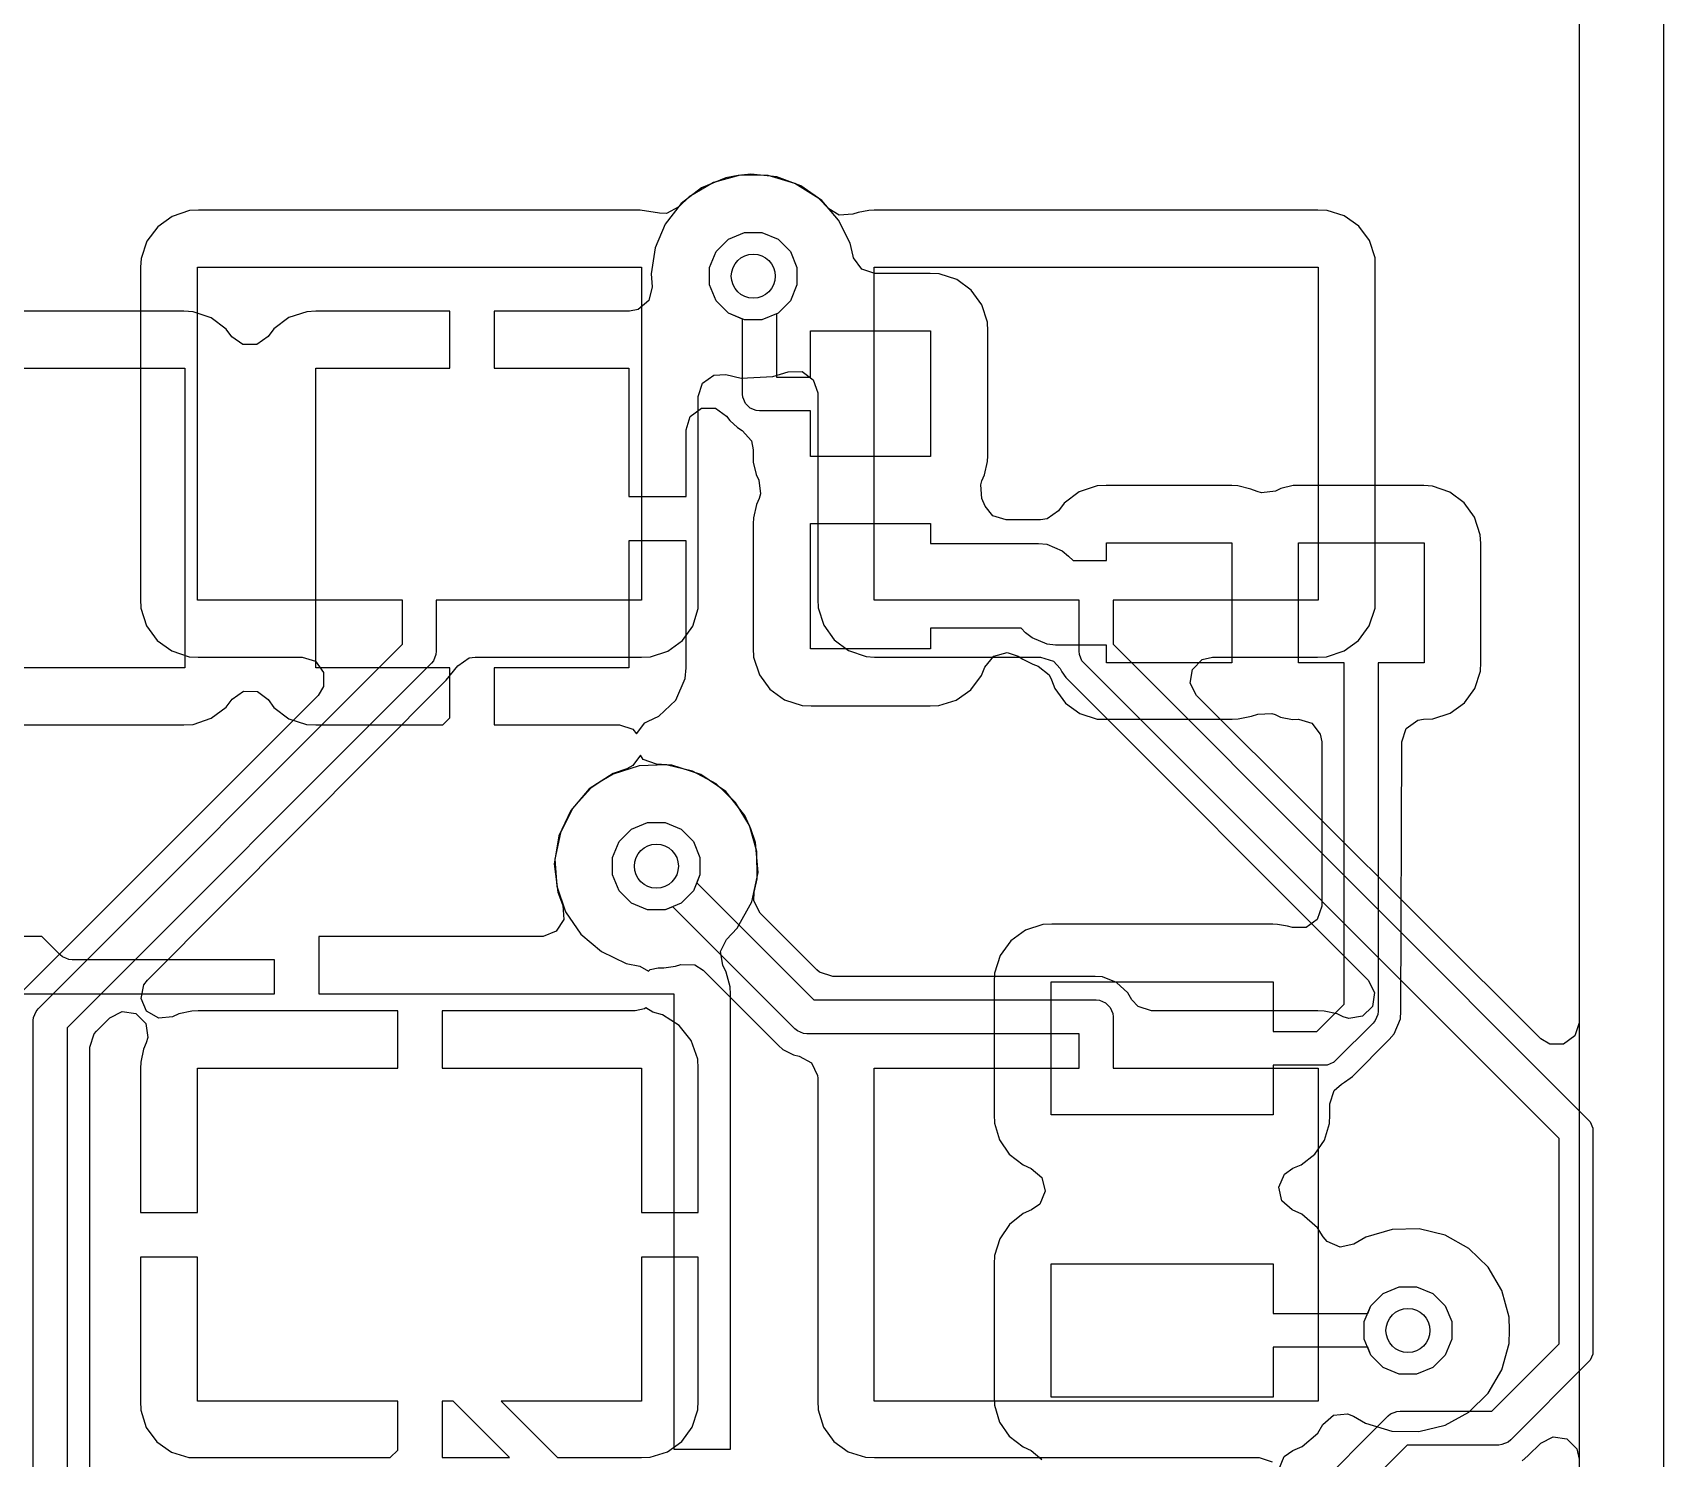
# Model space of a CAD drawing. Header units: inches. Extents: x 3.98 to 8.37, y -7.42 to -0.85.
# Drawn here: x 7.296 to 8.369, y -6.869 to -5.931 of the extents above; entities that cross this region are included whole.
import ezdxf

# ---------------------------------------------------------------- set-up
doc = ezdxf.new("R2010")
doc.units = ezdxf.units.IN
doc.header["$MEASUREMENT"] = 0
for name, color, linetype, true_color in [('Bottom Layer', 153, 'CONTINUOUS', 0x4d7fc4), ('Multi-Layer', 254, 'CONTINUOUS', 0xd0d2cd), ('Top Layer', 13, 'CONTINUOUS', 0xc83434)]:
    doc.layers.add(name, color=color, linetype=linetype, true_color=true_color)

msp = doc.modelspace()

# ---------------------------------------------------------------- linework, layer by layer
at = {"layer": 'Bottom Layer', "linetype": 'CONTINUOUS'}
for p, q in [((8.3137, -4.2465), (8.3137, -6.9849)), ((7.736, -6.0328), (7.7225, -6.0431)), ((7.7519, -6.0261), (7.736, -6.0328)), ((7.7601, -6.0247), (7.7519, -6.0261)), ((7.7684, -6.0238), (7.7601, -6.0247)), ((7.7854, -6.0256), (7.7684, -6.0238)), ((7.8013, -6.0315), (7.7854, -6.0256)), ((7.8151, -6.0412), (7.8013, -6.0315)), ((7.7225, -6.0431), (7.712, -6.0566)), ((7.8261, -6.054), (7.8151, -6.0412)), ((7.8337, -6.0693), (7.8261, -6.054)), ((7.712, -6.0566), (7.7053, -6.0722)), ((7.7537, -6.0665), (7.7642, -6.0621)), ((7.7642, -6.0621), (7.7757, -6.0621)), ((7.7757, -6.0621), (7.7863, -6.0665)), ((7.7053, -6.0722), (7.7027, -6.0893)), ((7.7412, -6.0852), (7.7456, -6.0746)), ((7.7456, -6.0746), (7.7537, -6.0665)), ((7.7863, -6.0665), (7.7944, -6.0746)), ((7.7944, -6.0746), (7.7987, -6.0852)), ((7.8357, -6.0778), (7.8337, -6.0693)), ((7.7412, -6.0967), (7.7412, -6.0852)), ((7.7987, -6.0852), (7.7987, -6.0967)), ((7.836, -6.0789), (7.8357, -6.0778)), ((7.8414, -6.0864), (7.836, -6.0789)), ((7.8501, -6.0892), (7.8414, -6.0864)), ((7.7034, -6.098), (7.7013, -6.1069)), ((7.7027, -6.0893), (7.7034, -6.098)), ((7.7456, -6.1072), (7.7412, -6.0967)), ((7.7987, -6.0967), (7.7944, -6.1072)), ((7.8864, -6.0892), (7.8501, -6.0892)), ((7.8923, -6.0894), (7.8864, -6.0892)), ((7.9039, -6.0932), (7.8923, -6.0894)), ((7.9135, -6.1001), (7.9039, -6.0932)), ((7.7013, -6.1069), (7.6943, -6.1129)), ((7.7537, -6.1153), (7.7456, -6.1072)), ((7.7944, -6.1072), (7.7863, -6.1153)), ((7.9204, -6.1097), (7.9135, -6.1001)), ((7.3952, -6.114), (7.1897, -6.114)), ((7.4012, -6.1143), (7.3952, -6.114)), ((7.413, -6.1183), (7.4012, -6.1143)), ((7.423, -6.1257), (7.413, -6.1183)), ((7.4642, -6.1182), (7.4544, -6.1256)), ((7.476, -6.1143), (7.4642, -6.1182)), ((7.4821, -6.114), (7.476, -6.1143)), ((7.5702, -6.114), (7.4821, -6.114)), ((7.5702, -6.1515), (7.5702, -6.114)), ((7.6886, -6.114), (7.5995, -6.114)), ((7.5995, -6.114), (7.5995, -6.1515)), ((7.6943, -6.1129), (7.6886, -6.114)), ((7.7629, -6.1192), (7.7537, -6.1153)), ((7.7629, -6.1685), (7.7629, -6.1192)), ((7.7863, -6.1153), (7.7852, -6.1158)), ((7.7852, -6.1158), (7.7852, -6.1573)), ((7.9242, -6.1213), (7.9204, -6.1097)), ((7.4268, -6.1308), (7.423, -6.1257)), ((7.4544, -6.1256), (7.4506, -6.1307)), ((7.8077, -6.1573), (7.8077, -6.127)), ((7.8077, -6.127), (7.8867, -6.127)), ((7.8867, -6.127), (7.8867, -6.2097)), ((7.9244, -6.1272), (7.9242, -6.1213)), ((7.9244, -6.2091), (7.9244, -6.1272)), ((7.434, -6.1359), (7.4268, -6.1308)), ((7.4432, -6.136), (7.434, -6.1359)), ((7.4506, -6.1307), (7.4432, -6.136)), ((7.1896, -6.1515), (7.3957, -6.1515)), ((7.3957, -6.1515), (7.3957, -6.3488)), ((7.4819, -6.3488), (7.4819, -6.1515)), ((7.4819, -6.1515), (7.5702, -6.1515)), ((7.5995, -6.1515), (7.688, -6.1515)), ((7.688, -6.1515), (7.688, -6.2359)), ((7.7852, -6.1573), (7.8077, -6.1573)), ((7.7631, -6.1706), (7.7629, -6.1685)), ((7.7648, -6.1747), (7.7631, -6.1706)), ((7.7257, -6.192), (7.7285, -6.1833)), ((7.7285, -6.1833), (7.7359, -6.1779)), ((7.7359, -6.1779), (7.7451, -6.1779)), ((7.7451, -6.1779), (7.7524, -6.1831)), ((7.7524, -6.1831), (7.7545, -6.1859)), ((7.7679, -6.1777), (7.7648, -6.1747)), ((7.7719, -6.1794), (7.7679, -6.1777)), ((7.774, -6.1796), (7.7719, -6.1794)), ((7.8077, -6.1796), (7.774, -6.1796)), ((7.8077, -6.2097), (7.8077, -6.1796)), ((7.7257, -6.2359), (7.7257, -6.192)), ((7.7545, -6.1859), (7.7597, -6.1906)), ((7.7597, -6.1906), (7.7627, -6.1924)), ((7.7627, -6.1924), (7.7688, -6.1993)), ((7.7688, -6.1993), (7.77, -6.2052)), ((7.77, -6.2052), (7.77, -6.2094)), ((7.77, -6.2094), (7.77, -6.2134)), ((7.77, -6.2134), (7.7719, -6.2214)), ((7.8867, -6.2097), (7.8077, -6.2097)), ((7.9222, -6.2217), (7.9242, -6.213)), ((7.9242, -6.213), (7.9244, -6.2091)), ((7.7719, -6.2214), (7.7737, -6.2251)), ((7.7737, -6.2251), (7.7748, -6.2342)), ((7.9197, -6.2282), (7.9205, -6.2257)), ((7.9205, -6.2257), (7.9222, -6.2217)), ((7.688, -6.2359), (7.7257, -6.2359)), ((7.7739, -6.2372), (7.7722, -6.2413)), ((7.7748, -6.2342), (7.7739, -6.2372)), ((7.9205, -6.2373), (7.9197, -6.2282)), ((7.9227, -6.2424), (7.9205, -6.2373)), ((7.9846, -6.2329), (7.9747, -6.2403)), ((7.9963, -6.229), (7.9846, -6.2329)), ((8.0024, -6.2288), (7.9963, -6.229)), ((8.085, -6.2288), (8.0024, -6.2288)), ((8.0889, -6.229), (8.085, -6.2288)), ((8.0976, -6.231), (8.0889, -6.229)), ((8.1017, -6.2327), (8.0976, -6.231)), ((8.1046, -6.2336), (8.1017, -6.2327)), ((8.1137, -6.2325), (8.1046, -6.2336)), ((8.1174, -6.2307), (8.1137, -6.2325)), ((8.1254, -6.2288), (8.1174, -6.2307)), ((8.1294, -6.2288), (8.1254, -6.2288)), ((8.2114, -6.2288), (8.1294, -6.2288)), ((8.2171, -6.2291), (8.2114, -6.2288)), ((8.2285, -6.2331), (8.2171, -6.2291)), ((8.238, -6.2401), (8.2285, -6.2331)), ((7.7722, -6.2413), (7.7702, -6.2499)), ((7.9276, -6.2486), (7.9227, -6.2424)), ((7.971, -6.2454), (7.9635, -6.2507)), ((7.9747, -6.2403), (7.971, -6.2454)), ((8.2449, -6.2496), (8.238, -6.2401)), ((7.7702, -6.2499), (7.77, -6.2539)), ((7.77, -6.2539), (7.77, -6.3357)), ((7.8077, -6.3362), (7.8077, -6.2536)), ((7.8077, -6.2536), (7.8867, -6.2536)), ((7.8867, -6.2536), (7.8867, -6.2669)), ((7.9364, -6.2514), (7.9276, -6.2486)), ((7.959, -6.2514), (7.9364, -6.2514)), ((7.9635, -6.2507), (7.959, -6.2514)), ((8.2486, -6.2611), (8.2449, -6.2496)), ((7.7257, -6.2651), (7.688, -6.2651)), ((7.688, -6.2651), (7.688, -6.3488)), ((7.7257, -6.3486), (7.7257, -6.2651)), ((7.8867, -6.2669), (7.9578, -6.2669)), ((7.9578, -6.2669), (7.9633, -6.2674)), ((7.9633, -6.2674), (7.9733, -6.2716)), ((8.0025, -6.278), (8.0025, -6.2664)), ((8.0025, -6.2664), (8.0851, -6.2664)), ((8.0851, -6.2664), (8.0851, -6.3453)), ((8.129, -6.3453), (8.129, -6.2664)), ((8.129, -6.2664), (8.2117, -6.2664)), ((8.2117, -6.2664), (8.2117, -6.3453)), ((8.2489, -6.2669), (8.2486, -6.2611)), ((8.2489, -6.3452), (8.2489, -6.2669)), ((7.9733, -6.2716), (7.9775, -6.2751)), ((7.9775, -6.2751), (7.9805, -6.278)), ((7.9805, -6.278), (8.0025, -6.278)), ((7.9463, -6.3226), (7.8867, -6.3226)), ((7.8867, -6.3226), (7.8867, -6.3362)), ((7.9493, -6.3256), (7.9463, -6.3226)), ((7.9535, -6.329), (7.9493, -6.3256)), ((7.9635, -6.3332), (7.9535, -6.329)), ((7.969, -6.3337), (7.9635, -6.3332)), ((8.0025, -6.3337), (7.969, -6.3337)), ((8.0025, -6.3453), (8.0025, -6.3337)), ((7.77, -6.3357), (7.7702, -6.3416)), ((7.7702, -6.3416), (7.774, -6.3532)), ((7.8867, -6.3362), (7.8077, -6.3362)), ((7.9225, -6.3482), (7.9283, -6.3411)), ((7.9283, -6.3411), (7.9371, -6.3387)), ((7.9371, -6.3387), (7.9444, -6.3411)), ((7.9444, -6.3411), (7.9475, -6.3431)), ((7.9475, -6.3431), (7.9541, -6.3463)), ((7.3957, -6.3488), (7.1896, -6.3488)), ((7.5702, -6.3488), (7.4819, -6.3488)), ((7.5702, -6.3815), (7.5702, -6.3488)), ((7.688, -6.3488), (7.5995, -6.3488)), ((7.5995, -6.3488), (7.5995, -6.3862)), ((7.7251, -6.3558), (7.7257, -6.3486)), ((7.774, -6.3532), (7.7809, -6.3628)), ((7.9132, -6.3632), (7.9203, -6.3538)), ((7.9203, -6.3538), (7.9225, -6.3482)), ((7.9541, -6.3463), (7.9576, -6.3476)), ((7.9576, -6.3476), (7.9648, -6.3533)), ((7.9648, -6.3533), (7.9664, -6.3566)), ((8.0851, -6.3453), (8.0025, -6.3453)), ((8.1591, -6.3453), (8.129, -6.3453)), ((8.1591, -6.57), (8.1591, -6.3453)), ((8.2117, -6.3453), (8.1814, -6.3453)), ((8.1814, -6.3453), (8.1814, -6.5747)), ((8.245, -6.3624), (8.2487, -6.351)), ((8.2487, -6.351), (8.2489, -6.3452)), ((7.4269, -6.3694), (7.4344, -6.3641)), ((7.4344, -6.3641), (7.4436, -6.3643)), ((7.4436, -6.3643), (7.4507, -6.3696)), ((7.7189, -6.3699), (7.7251, -6.3558)), ((7.7809, -6.3628), (7.7905, -6.3698)), ((7.9036, -6.3699), (7.9132, -6.3632)), ((7.9664, -6.3566), (7.9685, -6.3623)), ((7.9685, -6.3623), (7.9755, -6.372)), ((8.2382, -6.3718), (8.245, -6.3624)), ((7.413, -6.3819), (7.423, -6.3745)), ((7.423, -6.3745), (7.4269, -6.3694)), ((7.4507, -6.3696), (7.4544, -6.3747)), ((7.4544, -6.3747), (7.4642, -6.3822)), ((7.7078, -6.3806), (7.7189, -6.3699)), ((7.7905, -6.3698), (7.8021, -6.3735)), ((7.8021, -6.3735), (7.808, -6.3737)), ((7.808, -6.3737), (7.8864, -6.3737)), ((7.8864, -6.3737), (7.8922, -6.3735)), ((7.8922, -6.3735), (7.9036, -6.3699)), ((7.9755, -6.372), (7.985, -6.3788)), ((8.2288, -6.3786), (8.2382, -6.3718)), ((7.1937, -6.3862), (7.3952, -6.3862)), ((7.3952, -6.3862), (7.4013, -6.3859)), ((7.4013, -6.3859), (7.413, -6.3819)), ((7.4642, -6.3822), (7.4759, -6.386)), ((7.4759, -6.386), (7.482, -6.3862)), ((7.482, -6.3862), (7.5655, -6.3862)), ((7.5655, -6.3862), (7.5702, -6.3815)), ((7.5995, -6.3862), (7.682, -6.3862)), ((7.682, -6.3862), (7.6908, -6.389)), ((7.693, -6.3921), (7.6987, -6.385)), ((7.6987, -6.385), (7.7007, -6.3839)), ((7.7007, -6.3839), (7.7078, -6.3806)), ((7.985, -6.3788), (7.9963, -6.3824)), ((7.9963, -6.3824), (8.0023, -6.3825)), ((8.0023, -6.3825), (8.0852, -6.3825)), ((8.0852, -6.3825), (8.0893, -6.3823)), ((8.0893, -6.3823), (8.098, -6.3806)), ((8.098, -6.3806), (8.1022, -6.3791)), ((8.1022, -6.3791), (8.1114, -6.3787)), ((8.1114, -6.3787), (8.1135, -6.3794)), ((8.1135, -6.3794), (8.1171, -6.3811)), ((8.1171, -6.3811), (8.1249, -6.3826)), ((8.1249, -6.3826), (8.1289, -6.3825)), ((8.1289, -6.3825), (8.1377, -6.3851)), ((8.1377, -6.3851), (8.1433, -6.3924)), ((8.1999, -6.3886), (8.2074, -6.3832)), ((8.2074, -6.3832), (8.2113, -6.3825)), ((8.2113, -6.3825), (8.2174, -6.3823)), ((8.2174, -6.3823), (8.2288, -6.3786)), ((7.6908, -6.389), (7.693, -6.3921)), ((8.1433, -6.3924), (8.1442, -6.3974)), ((8.1442, -6.3974), (8.1442, -6.5055)), ((8.1963, -6.5746), (8.197, -6.3973)), ((8.197, -6.3973), (8.1999, -6.3886)), ((7.6958, -6.4062), (7.6908, -6.413)), ((7.6976, -6.409), (7.6958, -6.4062)), ((7.7062, -6.4122), (7.6976, -6.409)), ((7.6778, -6.4182), (7.662, -6.4284)), ((7.6868, -6.4151), (7.6778, -6.4182)), ((7.6908, -6.413), (7.6868, -6.4151)), ((7.7164, -6.4127), (7.7062, -6.4122)), ((7.7355, -6.4188), (7.7164, -6.4127)), ((7.7519, -6.4301), (7.7355, -6.4188)), ((7.662, -6.4284), (7.6498, -6.4425)), ((7.7645, -6.4458), (7.7519, -6.4301)), ((7.6498, -6.4425), (7.6419, -6.4593)), ((7.6899, -6.4548), (7.7004, -6.4504)), ((7.7004, -6.4504), (7.7119, -6.4504)), ((7.7119, -6.4504), (7.7225, -6.4548)), ((7.7683, -6.4547), (7.7645, -6.4458)), ((7.6419, -6.4593), (7.639, -6.4777)), ((7.6774, -6.4735), (7.6818, -6.4629)), ((7.6818, -6.4629), (7.6899, -6.4548)), ((7.7225, -6.4548), (7.7306, -6.4629)), ((7.7306, -6.4629), (7.7349, -6.4735)), ((7.7714, -6.4637), (7.7683, -6.4547)), ((7.6774, -6.4849), (7.6774, -6.4735)), ((7.7349, -6.4735), (7.7349, -6.4849)), ((7.7731, -6.4835), (7.7714, -6.4637)), ((7.639, -6.4777), (7.6413, -6.4964)), ((7.769, -6.5027), (7.7731, -6.4835)), ((7.6818, -6.4955), (7.6774, -6.4849)), ((7.7349, -6.4849), (7.7306, -6.4955)), ((7.6413, -6.4964), (7.6447, -6.5052)), ((7.6447, -6.5052), (7.6452, -6.5144)), ((7.6899, -6.5036), (7.6818, -6.4955)), ((7.7004, -6.508), (7.6899, -6.5036)), ((7.7225, -6.5036), (7.7119, -6.508)), ((7.7306, -6.4955), (7.7225, -6.5036)), ((7.7594, -6.5201), (7.769, -6.5027)), ((8.1442, -6.5055), (8.1413, -6.5143)), ((7.6452, -6.5144), (7.6403, -6.5221)), ((7.7119, -6.508), (7.7004, -6.508)), ((8.1413, -6.5143), (8.1339, -6.5196)), ((7.3015, -6.5255), (7.2212, -6.5255)), ((7.3136, -6.5376), (7.3015, -6.5255)), ((7.6309, -6.5255), (7.4839, -6.5255)), ((7.4839, -6.5255), (7.484, -6.526)), ((7.484, -6.526), (7.484, -6.5633)), ((7.6317, -6.5255), (7.6309, -6.5255)), ((7.6403, -6.5221), (7.6317, -6.5255)), ((7.7485, -6.5353), (7.7524, -6.5274)), ((7.7524, -6.5274), (7.7594, -6.5201)), ((7.9491, -6.5214), (7.9395, -6.5284)), ((7.9607, -6.5177), (7.9491, -6.5214)), ((7.9666, -6.5175), (7.9607, -6.5177)), ((8.1121, -6.5175), (7.9666, -6.5175)), ((8.1151, -6.5176), (8.1121, -6.5175)), ((8.1217, -6.5187), (8.1151, -6.5176)), ((8.1249, -6.5197), (8.1217, -6.5187)), ((8.1339, -6.5196), (8.1249, -6.5197)), ((7.3153, -6.539), (7.3136, -6.5376)), ((7.7499, -6.5444), (7.7485, -6.5353)), ((7.9325, -6.538), (7.9288, -6.5496)), ((7.9395, -6.5284), (7.9325, -6.538)), ((7.3174, -6.5398), (7.3153, -6.539)), ((7.3153, -6.539), (7.3153, -6.539)), ((7.3153, -6.539), (7.3153, -6.539)), ((7.3153, -6.539), (7.3153, -6.539)), ((7.3193, -6.5406), (7.3174, -6.5398)), ((7.3215, -6.5409), (7.3193, -6.5406)), ((7.3193, -6.5406), (7.3193, -6.5406)), ((7.3193, -6.5406), (7.3193, -6.5406)), ((7.3193, -6.5406), (7.3193, -6.5406)), ((7.4547, -6.5409), (7.3215, -6.5409)), ((7.4547, -6.5633), (7.4547, -6.5409)), ((7.7522, -6.5489), (7.7499, -6.5444)), ((7.7547, -6.5587), (7.7522, -6.5489)), ((7.7549, -6.5635), (7.7547, -6.5587)), ((7.9288, -6.5496), (7.9286, -6.5555)), ((7.9286, -6.5555), (7.9286, -6.6427)), ((7.966, -6.643), (7.966, -6.5553)), ((7.966, -6.5553), (8.1122, -6.5553)), ((8.1122, -6.5553), (8.1122, -6.588)), ((7.2206, -6.5633), (7.4547, -6.5633)), ((7.484, -6.5633), (7.7176, -6.5633)), ((7.7176, -6.5633), (7.7176, -6.8629)), ((7.7549, -6.8629), (7.7549, -6.5635)), ((8.1411, -6.588), (8.1591, -6.57)), ((8.1795, -6.5809), (8.1781, -6.5826)), ((8.1803, -6.5789), (8.1795, -6.5809)), ((8.1795, -6.5809), (8.1795, -6.5809)), ((8.1795, -6.5809), (8.1795, -6.5809)), ((8.1812, -6.5769), (8.1803, -6.5789)), ((8.1814, -6.5747), (8.1812, -6.5768)), ((8.1812, -6.5768), (8.1812, -6.5768)), ((8.1812, -6.5768), (8.1812, -6.5769)), ((8.192, -6.5895), (8.1961, -6.5796)), ((8.1961, -6.5796), (8.1963, -6.5746)), ((8.1122, -6.588), (8.1411, -6.588)), ((8.1781, -6.5826), (8.1535, -6.607)), ((8.1886, -6.5933), (8.192, -6.5895)), ((8.1644, -6.6176), (8.1886, -6.5933)), ((8.1457, -6.6103), (8.1122, -6.6103)), ((8.1122, -6.6103), (8.1122, -6.643)), ((8.1478, -6.6101), (8.1457, -6.6103)), ((8.1498, -6.6093), (8.1478, -6.6101)), ((8.1478, -6.6101), (8.1478, -6.6101)), ((8.1478, -6.6101), (8.1478, -6.6101)), ((8.1478, -6.6101), (8.1478, -6.6101)), ((8.1518, -6.6084), (8.1498, -6.6093)), ((8.1519, -6.6084), (8.1518, -6.6084)), ((8.1535, -6.607), (8.1519, -6.6084)), ((8.1519, -6.6084), (8.1519, -6.6084)), ((8.1519, -6.6084), (8.1519, -6.6084)), ((8.1524, -6.6269), (8.1572, -6.6226)), ((8.1572, -6.6226), (8.1592, -6.6215)), ((8.1592, -6.6215), (8.1629, -6.6188)), ((8.1629, -6.6188), (8.1644, -6.6176)), ((8.1495, -6.6356), (8.1524, -6.6269)), ((7.9286, -6.6427), (7.9287, -6.6484)), ((8.1122, -6.643), (7.966, -6.643)), ((8.1494, -6.6486), (8.1495, -6.6428)), ((8.1495, -6.6428), (8.1495, -6.6356)), ((7.9287, -6.6484), (7.9321, -6.6594)), ((8.1461, -6.6596), (8.1494, -6.6486)), ((7.9321, -6.6594), (7.9385, -6.6688)), ((8.1397, -6.6688), (8.1461, -6.6596)), ((7.9385, -6.6688), (7.9476, -6.6759)), ((7.9476, -6.6759), (7.953, -6.6782)), ((8.1252, -6.6781), (8.1306, -6.6759)), ((8.1306, -6.6759), (8.1397, -6.6688)), ((7.953, -6.6782), (7.96, -6.6841)), ((7.96, -6.6841), (7.9621, -6.6931)), ((8.116, -6.6904), (8.1197, -6.682)), ((8.1197, -6.682), (8.1252, -6.6781)), ((7.9621, -6.6931), (7.9586, -6.7016)), ((8.1179, -6.6994), (8.116, -6.6904)), ((7.9477, -6.7079), (7.9386, -6.7151)), ((7.9532, -6.7055), (7.9477, -6.7079)), ((7.9586, -6.7016), (7.9532, -6.7055)), ((8.1248, -6.7055), (8.1179, -6.6994)), ((8.1311, -6.7083), (8.1248, -6.7055)), ((8.1415, -6.7173), (8.1311, -6.7083)), ((7.9386, -6.7151), (7.9322, -6.7244)), ((8.1452, -6.7232), (8.1415, -6.7173)), ((8.1905, -6.7183), (8.1732, -6.7235)), ((8.2083, -6.7179), (8.1905, -6.7183)), ((8.2256, -6.7221), (8.2083, -6.7179)), ((7.9322, -6.7244), (7.9287, -6.7355)), ((8.1479, -6.7263), (8.1452, -6.7232)), ((8.1563, -6.73), (8.1479, -6.7263)), ((8.1653, -6.7281), (8.1563, -6.73)), ((8.1732, -6.7235), (8.1653, -6.7281)), ((8.2411, -6.7308), (8.2256, -6.7221)), ((8.2539, -6.7432), (8.2411, -6.7308)), ((7.9287, -6.7355), (7.9286, -6.7411)), ((7.9286, -6.7411), (7.9286, -6.8283)), ((7.966, -6.8286), (7.966, -6.7409)), ((7.966, -6.7409), (8.1122, -6.7409)), ((8.1122, -6.7409), (8.1122, -6.7736)), ((8.2629, -6.7586), (8.2539, -6.7432)), ((8.1766, -6.7685), (8.1847, -6.7604)), ((8.1847, -6.7604), (8.1953, -6.756)), ((8.1953, -6.756), (8.2067, -6.756)), ((8.2067, -6.756), (8.2173, -6.7604)), ((8.2173, -6.7604), (8.2254, -6.7685)), ((8.2677, -6.776), (8.2629, -6.7586)), ((8.1122, -6.7736), (8.1745, -6.7736)), ((8.1745, -6.7736), (8.1766, -6.7685)), ((8.2254, -6.7685), (8.2298, -6.779)), ((8.2298, -6.779), (8.2298, -6.7905)), ((8.2676, -6.7933), (8.2679, -6.7847)), ((8.2679, -6.7847), (8.2677, -6.776)), ((8.1745, -6.7959), (8.1122, -6.7959)), ((8.1122, -6.7959), (8.1122, -6.8286)), ((8.1766, -6.8011), (8.1745, -6.7959)), ((8.2298, -6.7905), (8.2254, -6.8011)), ((8.2629, -6.8107), (8.2676, -6.7933)), ((8.1847, -6.8092), (8.1766, -6.8011)), ((8.2254, -6.8011), (8.2173, -6.8092)), ((8.1953, -6.8136), (8.1847, -6.8092)), ((8.2067, -6.8136), (8.1953, -6.8136)), ((8.2173, -6.8092), (8.2067, -6.8136)), ((8.2538, -6.8261), (8.2629, -6.8107)), ((8.2411, -6.8385), (8.2538, -6.8261)), ((7.9286, -6.8283), (7.9287, -6.834)), ((7.9287, -6.834), (7.9321, -6.8451)), ((8.1122, -6.8286), (7.966, -6.8286)), ((8.2255, -6.8472), (8.2411, -6.8385)), ((7.9321, -6.8451), (7.9385, -6.8544)), ((8.1416, -6.8524), (8.145, -6.8466)), ((8.145, -6.8466), (8.1519, -6.8405)), ((8.1519, -6.8405), (8.1611, -6.8396)), ((8.1611, -6.8396), (8.1652, -6.8413)), ((8.1652, -6.8413), (8.1731, -6.8458)), ((8.1731, -6.8458), (8.1904, -6.851)), ((8.2082, -6.8514), (8.2255, -6.8472)), ((7.9385, -6.8544), (7.9476, -6.8615)), ((8.1313, -6.8612), (8.1416, -6.8524)), ((8.1904, -6.851), (8.2082, -6.8514)), ((7.7176, -6.8629), (7.7549, -6.8629)), ((7.9476, -6.8615), (7.953, -6.8638)), ((7.953, -6.8638), (7.96, -6.8698)), ((8.116, -6.8763), (8.1195, -6.8678)), ((8.1195, -6.8678), (8.1251, -6.8638)), ((8.1251, -6.8638), (8.1313, -6.8612))]:
    msp.add_line(p, q, dxfattribs=at)
at = {"layer": 'Bottom Layer'}
for centre in [(7.77, -6.0909), (7.7062, -6.4792), (8.201, -6.7848)]:
    msp.add_circle(centre, 0.0145, dxfattribs=at)
at = {"layer": 'Multi-Layer', "linetype": 'CONTINUOUS'}
msp.add_line((8.3692, -1.2473), (8.3692, -7.0207), dxfattribs=at)
at = {"layer": 'Top Layer', "linetype": 'CONTINUOUS'}
for p, q in [((8.3137, -4.2465), (8.3137, -6.5823)), ((7.7437, -6.0293), (7.7277, -6.0388)), ((7.7614, -6.0245), (7.7437, -6.0293)), ((7.7798, -6.0247), (7.7614, -6.0245)), ((7.7974, -6.0299), (7.7798, -6.0247)), ((7.8132, -6.0398), (7.7974, -6.0299)), ((7.7277, -6.0388), (7.721, -6.0454)), ((7.8197, -6.0466), (7.8132, -6.0398)), ((7.3874, -6.0516), (7.3779, -6.0585)), ((7.3989, -6.0478), (7.3874, -6.0516)), ((7.4047, -6.0475), (7.3989, -6.0478)), ((7.6955, -6.0475), (7.4047, -6.0475)), ((7.7082, -6.0495), (7.6955, -6.0475)), ((7.7128, -6.0496), (7.7082, -6.0495)), ((7.721, -6.0454), (7.7128, -6.0496)), ((7.8265, -6.0507), (7.8197, -6.0466)), ((7.8356, -6.0502), (7.8265, -6.0507)), ((7.839, -6.049), (7.8356, -6.0502)), ((7.8461, -6.0476), (7.839, -6.049)), ((7.8495, -6.0475), (7.8461, -6.0476)), ((8.1416, -6.0475), (7.8495, -6.0475)), ((8.1477, -6.0476), (8.1416, -6.0475)), ((8.1591, -6.0512), (8.1477, -6.0476)), ((8.1687, -6.058), (8.1591, -6.0512)), ((7.3779, -6.0585), (7.3708, -6.0679)), ((7.7537, -6.0665), (7.7642, -6.0621)), ((7.7642, -6.0621), (7.7757, -6.0621)), ((7.7757, -6.0621), (7.7863, -6.0665)), ((8.1756, -6.0674), (8.1687, -6.058)), ((7.3708, -6.0679), (7.3669, -6.0793)), ((7.7412, -6.0852), (7.7456, -6.0746)), ((7.7456, -6.0746), (7.7537, -6.0665)), ((7.7863, -6.0665), (7.7944, -6.0746)), ((7.7944, -6.0746), (7.7987, -6.0852)), ((8.1793, -6.0788), (8.1756, -6.0674)), ((7.3669, -6.0793), (7.3666, -6.085)), ((7.3666, -6.085), (7.3666, -6.3035)), ((7.404, -6.3041), (7.404, -6.0849)), ((7.404, -6.0849), (7.6964, -6.0849)), ((7.6964, -6.0849), (7.6964, -6.3041)), ((7.7412, -6.0967), (7.7412, -6.0852)), ((7.7987, -6.0852), (7.7987, -6.0967)), ((7.8495, -6.3041), (7.8495, -6.0849)), ((7.8495, -6.0849), (8.1419, -6.0849)), ((8.1419, -6.0849), (8.1419, -6.3041)), ((8.1795, -6.0848), (8.1793, -6.0788)), ((8.1795, -6.3035), (8.1795, -6.0848)), ((7.7456, -6.1072), (7.7412, -6.0967)), ((7.7987, -6.0967), (7.7944, -6.1072)), ((7.7537, -6.1153), (7.7456, -6.1072)), ((7.7944, -6.1072), (7.7863, -6.1153)), ((7.7642, -6.1197), (7.7537, -6.1153)), ((7.7863, -6.1153), (7.7757, -6.1197)), ((7.7757, -6.1197), (7.7642, -6.1197)), ((7.7337, -6.1701), (7.7365, -6.1613)), ((7.7365, -6.1613), (7.744, -6.156)), ((7.744, -6.156), (7.7519, -6.1556)), ((7.7519, -6.1556), (7.7621, -6.158)), ((7.7621, -6.158), (7.7829, -6.157)), ((7.7829, -6.157), (7.7929, -6.1538)), ((7.7929, -6.1538), (7.8021, -6.1537)), ((7.8021, -6.1537), (7.8095, -6.1591)), ((7.8095, -6.1591), (7.8124, -6.1678)), ((7.7337, -6.3037), (7.7337, -6.1701)), ((7.8124, -6.1678), (7.8124, -6.3035)), ((7.3666, -6.3035), (7.3668, -6.3095)), ((7.3668, -6.3095), (7.3705, -6.321)), ((7.539, -6.3041), (7.404, -6.3041)), ((7.539, -6.3332), (7.539, -6.3041)), ((7.6964, -6.3041), (7.5613, -6.3041)), ((7.5613, -6.3041), (7.5613, -6.3378)), ((7.7301, -6.3212), (7.7336, -6.3097)), ((7.7336, -6.3097), (7.7337, -6.3037)), ((7.8124, -6.3035), (7.8126, -6.3093)), ((7.8126, -6.3093), (7.8164, -6.3207)), ((7.9846, -6.3041), (7.8495, -6.3041)), ((7.9846, -6.3378), (7.9846, -6.3041)), ((8.1419, -6.3041), (8.0069, -6.3041)), ((8.0069, -6.3041), (8.0069, -6.3332)), ((8.1755, -6.321), (8.1793, -6.3095)), ((8.1793, -6.3095), (8.1795, -6.3035)), ((7.3705, -6.321), (7.3775, -6.3306)), ((7.7233, -6.3308), (7.7301, -6.3212)), ((7.8164, -6.3207), (7.8233, -6.3303)), ((8.1685, -6.3306), (8.1755, -6.321)), ((7.2992, -6.5731), (7.539, -6.3332)), ((7.3775, -6.3306), (7.3871, -6.3376)), ((7.7138, -6.3377), (7.7233, -6.3308)), ((7.8233, -6.3303), (7.8327, -6.3373)), ((8.0069, -6.3332), (8.3195, -6.6459)), ((8.1589, -6.3376), (8.1685, -6.3306)), ((7.3871, -6.3376), (7.3987, -6.3414)), ((7.3987, -6.3414), (7.4046, -6.3416)), ((7.4046, -6.3416), (7.473, -6.3416)), ((7.473, -6.3416), (7.4817, -6.3444)), ((7.4817, -6.3444), (7.4871, -6.3518)), ((7.5595, -6.344), (7.5581, -6.3457)), ((7.5611, -6.34), (7.5595, -6.344)), ((7.5613, -6.3378), (7.5611, -6.34)), ((7.5754, -6.3473), (7.583, -6.3422)), ((7.583, -6.3422), (7.587, -6.3416)), ((7.587, -6.3416), (7.6964, -6.3416)), ((7.6964, -6.3416), (7.7024, -6.3414)), ((7.7024, -6.3414), (7.7138, -6.3377)), ((7.8327, -6.3373), (7.8442, -6.3412)), ((7.8442, -6.3412), (7.8499, -6.3416)), ((7.8499, -6.3416), (7.959, -6.3416)), ((7.959, -6.3416), (7.9677, -6.3444)), ((7.9677, -6.3444), (7.972, -6.3492)), ((7.9848, -6.34), (7.9846, -6.3378)), ((7.9864, -6.344), (7.9848, -6.34)), ((7.9878, -6.3457), (7.9864, -6.344)), ((8.0591, -6.3497), (8.0655, -6.3432)), ((8.0655, -6.3432), (8.0723, -6.3416)), ((8.0723, -6.3416), (8.1414, -6.3416)), ((8.1414, -6.3416), (8.1474, -6.3414)), ((8.1474, -6.3414), (8.1589, -6.3376)), ((7.5581, -6.3457), (7.3182, -6.5856)), ((7.4871, -6.3518), (7.4871, -6.361)), ((7.5679, -6.3568), (7.5754, -6.3473)), ((7.972, -6.3492), (7.9731, -6.3513)), ((7.9731, -6.3513), (7.9758, -6.355)), ((7.9758, -6.355), (7.9771, -6.3564)), ((8.3005, -6.6584), (7.9878, -6.3457)), ((8.0576, -6.3588), (8.0591, -6.3497)), ((7.3711, -6.5542), (7.5679, -6.3568)), ((7.4871, -6.361), (7.4835, -6.3669)), ((7.9771, -6.3564), (8.1749, -6.5542)), ((8.0618, -6.367), (8.0576, -6.3588)), ((7.4835, -6.3669), (7.2885, -6.562)), ((8.2884, -6.5928), (8.0618, -6.367)), ((7.6777, -6.4186), (7.6703, -6.423)), ((7.6949, -6.4132), (7.6777, -6.4186)), ((7.7126, -6.4126), (7.6949, -6.4132)), ((7.7299, -6.4166), (7.7126, -6.4126)), ((7.7455, -6.4251), (7.7299, -6.4166)), ((7.6631, -6.4279), (7.651, -6.4413)), ((7.6703, -6.423), (7.6631, -6.4279)), ((7.7583, -6.4373), (7.7455, -6.4251)), ((7.651, -6.4413), (7.643, -6.4572)), ((7.7675, -6.4525), (7.7583, -6.4373)), ((7.6899, -6.4548), (7.7004, -6.4504)), ((7.7004, -6.4504), (7.7119, -6.4504)), ((7.7119, -6.4504), (7.7225, -6.4548)), ((7.643, -6.4572), (7.6394, -6.4747)), ((7.6774, -6.4735), (7.6818, -6.4629)), ((7.6818, -6.4629), (7.6899, -6.4548)), ((7.7225, -6.4548), (7.7306, -6.4629)), ((7.7306, -6.4629), (7.7349, -6.4735)), ((7.7724, -6.4695), (7.7675, -6.4525)), ((7.6774, -6.4849), (7.6774, -6.4735)), ((7.7349, -6.4735), (7.7349, -6.4849)), ((7.7726, -6.4875), (7.7724, -6.4695)), ((7.6394, -6.4747), (7.6406, -6.4924)), ((7.6406, -6.4924), (7.6464, -6.5093)), ((7.6818, -6.4955), (7.6774, -6.4849)), ((7.7349, -6.4849), (7.7328, -6.4901)), ((7.7328, -6.4901), (7.8099, -6.5672)), ((7.7706, -6.4964), (7.7726, -6.4875)), ((7.6899, -6.5036), (7.6818, -6.4955)), ((7.7004, -6.508), (7.6899, -6.5036)), ((7.717, -6.5059), (7.7119, -6.508)), ((7.7974, -6.5863), (7.717, -6.5059)), ((7.7704, -6.502), (7.7706, -6.4964)), ((7.7746, -6.5102), (7.7704, -6.502)), ((7.6464, -6.5093), (7.6564, -6.524)), ((7.7119, -6.508), (7.7004, -6.508)), ((7.8119, -6.5475), (7.7746, -6.5102)), ((7.6564, -6.524), (7.67, -6.5355)), ((7.67, -6.5355), (7.6863, -6.5432)), ((7.6863, -6.5432), (7.6953, -6.5451)), ((7.6953, -6.5451), (7.7009, -6.5483)), ((7.7009, -6.5483), (7.7022, -6.5472)), ((7.7022, -6.5472), (7.7073, -6.5462)), ((7.7073, -6.5462), (7.7112, -6.5461)), ((7.7112, -6.5461), (7.7187, -6.545)), ((7.7187, -6.545), (7.7224, -6.5439)), ((7.7224, -6.5439), (7.7316, -6.5441)), ((7.7316, -6.5441), (7.7371, -6.5476)), ((7.7371, -6.5476), (7.7867, -6.5972)), ((7.8136, -6.549), (7.8119, -6.5475)), ((7.8224, -6.5518), (7.8136, -6.549)), ((7.3669, -6.5663), (7.3688, -6.5573)), ((7.3688, -6.5573), (7.3711, -6.5542)), ((7.9951, -6.5518), (7.8224, -6.5518)), ((7.9998, -6.5521), (7.9951, -6.5518)), ((8.0091, -6.5558), (7.9998, -6.5521)), ((8.0166, -6.5626), (8.0091, -6.5558)), ((8.1749, -6.5542), (8.179, -6.5624)), ((7.3706, -6.5747), (7.3669, -6.5663)), ((7.8099, -6.5672), (7.9957, -6.5672)), ((7.9957, -6.5672), (7.9979, -6.5675)), ((7.9979, -6.5675), (8.0019, -6.5691)), ((8.0019, -6.5691), (8.005, -6.5722)), ((8.0193, -6.5671), (8.0166, -6.5626)), ((8.0234, -6.5716), (8.0193, -6.5671)), ((8.179, -6.5624), (8.1776, -6.5715)), ((7.2959, -6.5809), (7.2961, -6.5788)), ((7.2959, -7.1054), (7.2959, -6.5809)), ((7.2961, -6.5788), (7.2978, -6.5748)), ((7.2978, -6.5748), (7.2992, -6.5731)), ((7.3375, -6.5878), (7.3463, -6.5791)), ((7.3463, -6.5791), (7.3545, -6.5749)), ((7.3545, -6.5749), (7.3636, -6.5763)), ((7.3636, -6.5763), (7.3701, -6.5828)), ((7.3786, -6.5792), (7.3706, -6.5747)), ((7.3877, -6.5783), (7.3786, -6.5792)), ((7.3917, -6.5765), (7.3877, -6.5783)), ((7.4003, -6.5746), (7.3917, -6.5765)), ((7.4045, -6.5745), (7.4003, -6.5746)), ((7.5359, -6.5745), (7.4045, -6.5745)), ((7.5359, -6.6121), (7.5359, -6.5745)), ((7.6923, -6.5745), (7.5651, -6.5745)), ((7.5651, -6.5745), (7.5651, -6.6121)), ((7.6984, -6.5731), (7.6923, -6.5745)), ((7.6992, -6.5724), (7.6984, -6.5731)), ((7.7038, -6.5754), (7.6992, -6.5724)), ((7.7102, -6.5771), (7.7038, -6.5754)), ((7.7211, -6.584), (7.7102, -6.5771)), ((8.005, -6.5722), (8.0066, -6.5762)), ((8.0066, -6.5762), (8.0069, -6.5784)), ((8.0069, -6.5784), (8.0069, -6.6121)), ((8.0321, -6.5745), (8.0234, -6.5716)), ((8.1416, -6.5745), (8.0321, -6.5745)), ((8.1458, -6.5746), (8.1416, -6.5745)), ((8.1543, -6.5765), (8.1458, -6.5746)), ((8.1583, -6.5783), (8.1543, -6.5765)), ((8.1621, -6.5794), (8.1583, -6.5783)), ((8.1711, -6.578), (8.1621, -6.5794)), ((8.1776, -6.5715), (8.1711, -6.578)), ((7.3182, -6.5856), (7.3182, -7.11)), ((7.3332, -6.5983), (7.336, -6.5896)), ((7.336, -6.5896), (7.3375, -6.5878)), ((7.3701, -6.5828), (7.3715, -6.5919)), ((7.3715, -6.5919), (7.3704, -6.5956)), ((7.7291, -6.594), (7.7211, -6.584)), ((7.7991, -6.5877), (7.7974, -6.5863)), ((7.8011, -6.5885), (7.7991, -6.5877)), ((7.7991, -6.5877), (7.7991, -6.5877)), ((7.7991, -6.5877), (7.7991, -6.5877)), ((7.8031, -6.5893), (7.8011, -6.5885)), ((7.8053, -6.5895), (7.8031, -6.5893)), ((7.8031, -6.5893), (7.8031, -6.5893)), ((7.8031, -6.5893), (7.8031, -6.5893)), ((7.9846, -6.5895), (7.8053, -6.5895)), ((7.9846, -6.6121), (7.9846, -6.5895)), ((8.3109, -6.591), (8.3034, -6.5964)), ((8.3137, -6.5823), (8.3109, -6.591)), ((7.3332, -6.8313), (7.3332, -6.5983)), ((7.3686, -6.5996), (7.3667, -6.6082)), ((7.3704, -6.5956), (7.3686, -6.5996)), ((7.7334, -6.6062), (7.7291, -6.594)), ((7.7867, -6.5972), (7.7894, -6.5999)), ((7.7894, -6.5999), (7.7964, -6.6035)), ((8.2943, -6.5964), (8.2884, -6.5928)), ((8.3034, -6.5964), (8.2943, -6.5964)), ((7.3667, -6.6082), (7.3666, -6.6124)), ((7.3666, -6.6124), (7.3666, -6.7072)), ((7.404, -6.7072), (7.404, -6.6121)), ((7.404, -6.6121), (7.5359, -6.6121)), ((7.5651, -6.6121), (7.6964, -6.6121)), ((7.6964, -6.6121), (7.6964, -6.7072)), ((7.7337, -6.6125), (7.7334, -6.6062)), ((7.7337, -6.7072), (7.7337, -6.6125)), ((7.7964, -6.6035), (7.8003, -6.6042)), ((7.8003, -6.6042), (7.8083, -6.6086)), ((7.8083, -6.6086), (7.8122, -6.6169)), ((7.8495, -6.8313), (7.8495, -6.6121)), ((7.8495, -6.6121), (7.9846, -6.6121)), ((8.0069, -6.6121), (8.1419, -6.6121)), ((8.1419, -6.6121), (8.1419, -6.8313)), ((7.8122, -6.6169), (7.8124, -6.6188)), ((7.8124, -6.6188), (7.8124, -6.8312)), ((8.3195, -6.6459), (8.3209, -6.6475)), ((8.3209, -6.6475), (8.3226, -6.6516)), ((8.3226, -6.6516), (8.3228, -6.6537)), ((8.3228, -6.6537), (8.3228, -6.7981)), ((8.3005, -6.7935), (8.3005, -6.6584)), ((7.3666, -6.7072), (7.404, -6.7072)), ((7.6964, -6.7072), (7.7337, -6.7072)), ((7.404, -6.7365), (7.3666, -6.7365)), ((7.3666, -6.7365), (7.3666, -6.8313)), ((7.404, -6.8313), (7.404, -6.7365)), ((7.7337, -6.7365), (7.6964, -6.7365)), ((7.6964, -6.7365), (7.6964, -6.8313)), ((7.7337, -6.8312), (7.7337, -6.7365)), ((8.1766, -6.7685), (8.1847, -6.7604)), ((8.1847, -6.7604), (8.1953, -6.756)), ((8.1953, -6.756), (8.2067, -6.756)), ((8.2067, -6.756), (8.2173, -6.7604)), ((8.2173, -6.7604), (8.2254, -6.7685)), ((8.1722, -6.779), (8.1766, -6.7685)), ((8.2254, -6.7685), (8.2298, -6.779)), ((8.1722, -6.7905), (8.1722, -6.779)), ((8.2298, -6.779), (8.2298, -6.7905)), ((8.1766, -6.8011), (8.1722, -6.7905)), ((8.2298, -6.7905), (8.2254, -6.8011)), ((8.2562, -6.8379), (8.3005, -6.7935)), ((8.1847, -6.8092), (8.1766, -6.8011)), ((8.2254, -6.8011), (8.2173, -6.8092)), ((8.3195, -6.806), (8.2687, -6.8569)), ((8.3209, -6.8043), (8.3195, -6.806)), ((8.3226, -6.8003), (8.3209, -6.8043)), ((8.3228, -6.7981), (8.3226, -6.8003)), ((8.1953, -6.8136), (8.1847, -6.8092)), ((8.2067, -6.8136), (8.1953, -6.8136)), ((8.2173, -6.8092), (8.2067, -6.8136)), ((7.3332, -7.1098), (7.3332, -6.8313)), ((7.3666, -6.8313), (7.3667, -6.8372)), ((7.3667, -6.8372), (7.3704, -6.8487)), ((7.5359, -6.8313), (7.404, -6.8313)), ((7.5359, -6.8635), (7.5359, -6.8313)), ((7.5651, -6.8313), (7.5651, -6.8685)), ((7.5724, -6.8313), (7.5651, -6.8313)), ((7.6096, -6.8685), (7.5724, -6.8313)), ((7.6964, -6.8313), (7.604, -6.8313)), ((7.604, -6.8313), (7.6411, -6.8685)), ((7.7298, -6.8484), (7.7335, -6.837)), ((7.7335, -6.837), (7.7337, -6.8312)), ((7.8124, -6.8312), (7.8126, -6.837)), ((7.8126, -6.837), (7.8163, -6.8484)), ((8.1419, -6.8313), (7.8495, -6.8313)), ((8.1896, -6.8397), (8.1936, -6.8381)), ((8.1936, -6.8381), (8.1958, -6.8379)), ((8.1958, -6.8379), (8.2562, -6.8379)), ((7.3704, -6.8487), (7.3773, -6.8581)), ((7.7229, -6.8578), (7.7298, -6.8484)), ((7.8163, -6.8484), (7.8231, -6.8578)), ((8.0632, -6.9659), (8.1879, -6.8411)), ((8.1879, -6.8411), (8.1896, -6.8397)), ((7.3773, -6.8581), (7.3869, -6.8649)), ((7.7135, -6.8646), (7.7229, -6.8578)), ((7.8231, -6.8578), (7.8325, -6.8646)), ((8.2004, -6.8602), (8.0822, -6.9784)), ((8.2608, -6.8602), (8.2004, -6.8602)), ((8.2629, -6.8599), (8.2608, -6.8602)), ((8.267, -6.8583), (8.2629, -6.8599)), ((8.2687, -6.8569), (8.267, -6.8583)), ((8.28, -6.8673), (8.2884, -6.859)), ((8.2884, -6.859), (8.2965, -6.8548)), ((8.2965, -6.8548), (8.3056, -6.8562)), ((8.3056, -6.8562), (8.3121, -6.8627)), ((7.3869, -6.8649), (7.3984, -6.8684)), ((7.3984, -6.8684), (7.4044, -6.8685)), ((7.4044, -6.8685), (7.5309, -6.8685)), ((7.5309, -6.8685), (7.5359, -6.8635)), ((7.5651, -6.8685), (7.6096, -6.8685)), ((7.6411, -6.8685), (7.6964, -6.8685)), ((7.6964, -6.8685), (7.7022, -6.8683)), ((7.7022, -6.8683), (7.7135, -6.8646)), ((7.8325, -6.8646), (7.8439, -6.8683)), ((7.8439, -6.8683), (7.8497, -6.8685)), ((7.8497, -6.8685), (8.103, -6.8685)), ((8.103, -6.8685), (8.1117, -6.8713)), ((8.2762, -6.8706), (8.28, -6.8673)), ((8.3121, -6.8627), (8.3137, -6.8695))]:
    msp.add_line(p, q, dxfattribs=at)
at = {"layer": 'Top Layer'}
for centre in [(7.77, -6.0909), (7.7062, -6.4792), (8.201, -6.7848)]:
    msp.add_circle(centre, 0.0145, dxfattribs=at)

doc.saveas('drawing.dxf')
